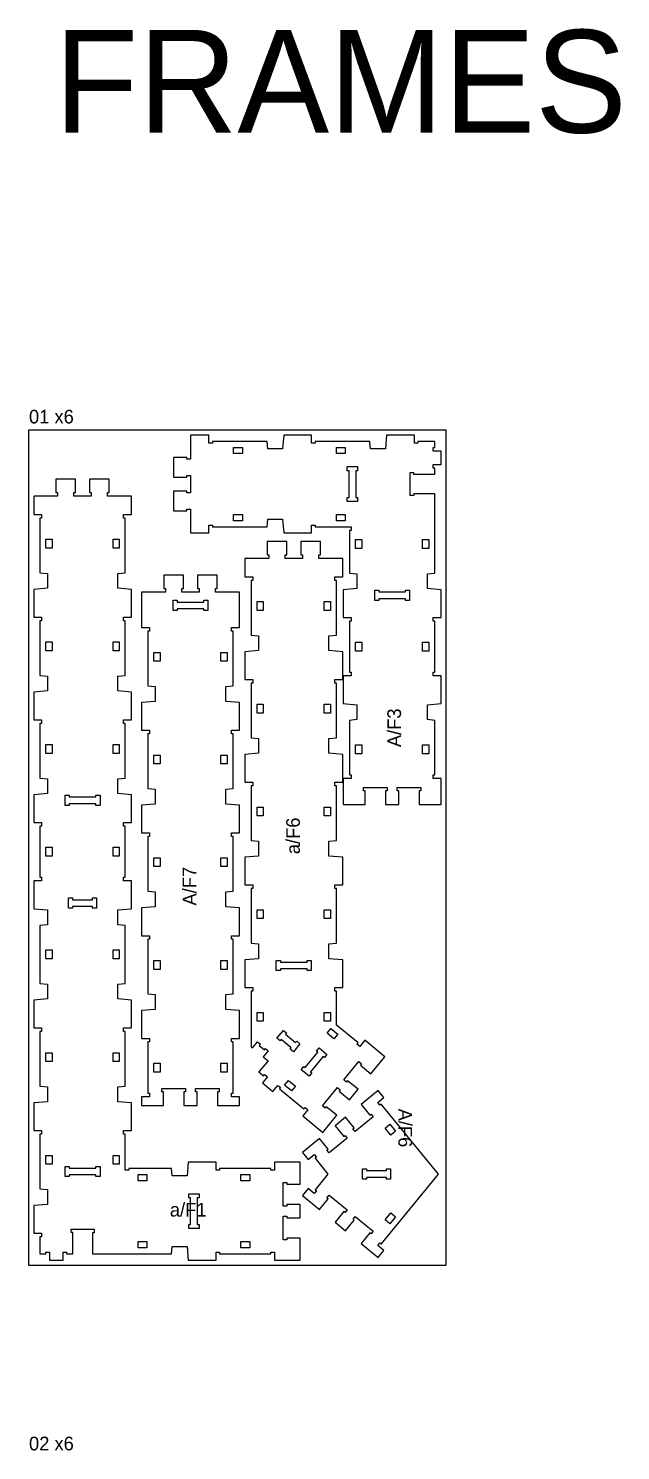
# Model space of a CAD drawing. Header units: inches. Extents: x -19170 to 42346, y 18707 to 54393.
# Drawn here: x 39126 to 40855, y 42165 to 46320 of the extents above; entities that cross this region are included whole.
import ezdxf

# ---------------------------------------------------------------- set-up
doc = ezdxf.new("R2010")
doc.units = ezdxf.units.IN
doc.header["$MEASUREMENT"] = 0
for name, color, linetype in [('0_SHEET_StructuralSheet 2440x1220x18', 1, 'CONTINUOUS'), ('1_3mmTOOL_2mmDEEP_CENTRE', 2, 'CONTINUOUS'), ('4_6mmTOOL_CUTTHROUGH_INSIDE', 4, 'CONTINUOUS'), ('5_6mmTOOL_CUTTHROUGH_OUTSIDE', 5, 'CONTINUOUS')]:
    doc.layers.add(name, color=color, linetype=linetype)

msp = doc.modelspace()

# ---------------------------------------------------------------- linework, layer by layer
at = {"layer": '0_SHEET_StructuralSheet 2440x1220x18'}
msp.add_lwpolyline([(39126, 45146.6), (39126, 42706.6), (40346, 42706.6), (40346, 45146.6)], close=True, dxfattribs=at)
at = {"layer": '4_6mmTOOL_CUTTHROUGH_INSIDE'}
for points in [[(39751, 45077.6), (39725, 45077.6), (39725, 45095.6), (39751, 45095.6)], [(40051, 45077.6), (40025, 45077.6), (40025, 45095.6), (40051, 45095.6)], [(40087, 44937.6), (40057, 44937.6), (40057, 44949.6), (40062, 44949.6), (40062, 45027.6), (40057, 45027.6), (40057, 45039.6), (40087, 45039.6), (40087, 45027.6), (40082, 45027.6), (40082, 44949.6), (40087, 44949.6)], [(39751, 44881.6), (39725, 44881.6), (39725, 44899.6), (39751, 44899.6)], [(40051, 44881.6), (40025, 44881.6), (40025, 44899.6), (40051, 44899.6)], [(39195, 44801.6), (39177, 44801.6), (39177, 44827.6), (39195, 44827.6)], [(39373, 44801.6), (39373, 44827.6), (39391, 44827.6), (39391, 44801.6)], [(40099, 44800.6), (40081, 44800.6), (40081, 44826.6), (40099, 44826.6)], [(40277, 44800.6), (40277, 44826.6), (40295, 44826.6), (40295, 44800.6)], [(40149, 44648.6), (40137, 44648.6), (40137, 44678.6), (40149, 44678.6), (40149, 44673.6), (40227, 44673.6), (40227, 44678.6), (40239, 44678.6), (40239, 44648.6), (40227, 44648.6), (40227, 44653.6), (40149, 44653.6)], [(39560.2, 44619.1), (39548.2, 44619.1), (39548.2, 44649.1), (39560.2, 44649.1), (39560.2, 44644.1), (39638.2, 44644.1), (39638.2, 44649.1), (39650.2, 44649.1), (39650.2, 44619.1), (39638.2, 44619.1), (39638.2, 44624.1), (39560.2, 44624.1)], [(39811.7, 44619.3), (39793.7, 44619.3), (39793.7, 44645.3), (39811.7, 44645.3)], [(39989.7, 44619.3), (39989.7, 44645.3), (40007.7, 44645.3), (40007.7, 44619.3)], [(39195, 44501.6), (39177, 44501.6), (39177, 44527.6), (39195, 44527.6)], [(39373, 44501.6), (39373, 44527.6), (39391, 44527.6), (39391, 44501.6)], [(39510.2, 44471.1), (39492.2, 44471.1), (39492.2, 44497.1), (39510.2, 44497.1)], [(39688.2, 44471.1), (39688.2, 44497.1), (39706.2, 44497.1), (39706.2, 44471.1)], [(40099, 44500.6), (40081, 44500.6), (40081, 44526.6), (40099, 44526.6)], [(40277, 44500.6), (40277, 44526.6), (40295, 44526.6), (40295, 44500.6)], [(39811.7, 44319.3), (39793.7, 44319.3), (39793.7, 44345.3), (39811.7, 44345.3)], [(39989.7, 44319.3), (39989.7, 44345.3), (40007.7, 44345.3), (40007.7, 44319.3)], [(39195, 44201.6), (39177, 44201.6), (39177, 44227.6), (39195, 44227.6)], [(39373, 44201.6), (39373, 44227.6), (39391, 44227.6), (39391, 44201.6)], [(40099, 44200.6), (40081, 44200.6), (40081, 44226.6), (40099, 44226.6)], [(40277, 44226.6), (40295, 44226.6), (40295, 44200.6), (40277, 44200.6)], [(39510.2, 44171.1), (39492.2, 44171.1), (39492.2, 44197.1), (39510.2, 44197.1)], [(39688.2, 44171.1), (39688.2, 44197.1), (39706.2, 44197.1), (39706.2, 44171.1)], [(39323, 44049.6), (39323, 44054.6), (39245, 44054.6), (39245, 44049.6), (39233, 44049.6), (39233, 44079.6), (39245, 44079.6), (39245, 44074.6), (39323, 44074.6), (39323, 44079.6), (39335, 44079.6), (39335, 44049.6)], [(39811.7, 44019.3), (39793.7, 44019.3), (39793.7, 44045.3), (39811.7, 44045.3)], [(39989.7, 44019.3), (39989.7, 44045.3), (40007.7, 44045.3), (40007.7, 44019.3)], [(39195, 43901.6), (39177, 43901.6), (39177, 43927.6), (39195, 43927.6)], [(39373, 43901.6), (39373, 43927.6), (39391, 43927.6), (39391, 43901.6)], [(39510.2, 43871.1), (39492.2, 43871.1), (39492.2, 43897.1), (39510.2, 43897.1)], [(39688.2, 43871.1), (39688.2, 43897.1), (39706.2, 43897.1), (39706.2, 43871.1)], [(39313, 43749.6), (39313, 43754.6), (39255, 43754.6), (39255, 43749.6), (39243, 43749.6), (39243, 43779.6), (39255, 43779.6), (39255, 43774.6), (39313, 43774.6), (39313, 43779.6), (39325, 43779.6), (39325, 43749.6)], [(39811.7, 43745.3), (39811.7, 43719.3), (39793.7, 43719.3), (39793.7, 43745.3)], [(39989.7, 43745.3), (40007.7, 43745.3), (40007.7, 43719.3), (39989.7, 43719.3)], [(39195, 43601.6), (39177, 43601.6), (39177, 43627.6), (39195, 43627.6)], [(39373, 43601.6), (39373, 43627.6), (39391, 43627.6), (39391, 43601.6)], [(39510.2, 43571.1), (39492.2, 43571.1), (39492.2, 43597.1), (39510.2, 43597.1)], [(39688.2, 43597.1), (39706.2, 43597.1), (39706.2, 43571.1), (39688.2, 43571.1)], [(39861.7, 43597.3), (39861.7, 43592.3), (39939.7, 43592.3), (39939.7, 43597.3), (39951.7, 43597.3), (39951.7, 43567.3), (39939.7, 43567.3), (39939.7, 43572.3), (39861.7, 43572.3), (39861.7, 43567.3), (39849.7, 43567.3), (39849.7, 43597.3)], [(39811.7, 43445.3), (39811.7, 43419.3), (39793.7, 43419.3), (39793.7, 43445.3)], [(39989.7, 43445.3), (40007.7, 43445.3), (40007.7, 43419.3), (39989.7, 43419.3)], [(39870.5, 43392.9), (39879.8, 43385.3), (39876.7, 43381.4), (39906.1, 43357.4), (39909.2, 43361.2), (39918.5, 43353.6), (39899.5, 43330.4), (39890.2, 43338), (39893.4, 43341.9), (39864, 43365.9), (39860.8, 43362.1), (39851.5, 43369.7)], [(40009.2, 43398.3), (40029.4, 43381.8), (40018, 43367.9), (39997.8, 43384.4)], [(39974.5, 43341.5), (39997.7, 43322.5), (39990.1, 43313.2), (39986.2, 43316.4), (39949.5, 43271.5), (39953.4, 43268.3), (39945.8, 43259), (39922.5, 43278), (39930.1, 43287.3), (39934, 43284.1), (39970.7, 43329), (39966.9, 43332.2)], [(39195, 43327.6), (39195, 43301.6), (39177, 43301.6), (39177, 43327.6)], [(39373, 43327.6), (39391, 43327.6), (39391, 43301.6), (39373, 43301.6)], [(39510.2, 43297.1), (39510.2, 43271.1), (39492.2, 43271.1), (39492.2, 43297.1)], [(39688.2, 43297.1), (39706.2, 43297.1), (39706.2, 43271.1), (39688.2, 43271.1)], [(39885.1, 43246.6), (39905.3, 43230.1), (39893.9, 43216.2), (39873.7, 43232.7)], [(40184.1, 43086.8), (40167.7, 43106.9), (40181.6, 43118.3), (40198.1, 43098.2)], [(39195, 43027.6), (39195, 43001.6), (39177, 43001.6), (39177, 43027.6)], [(39373, 43027.6), (39391, 43027.6), (39391, 43001.6), (39373, 43001.6)], [(39323, 42995.6), (39335, 42995.6), (39335, 42965.6), (39323, 42965.6), (39323, 42970.6), (39245, 42970.6), (39245, 42965.6), (39233, 42965.6), (39233, 42995.6), (39245, 42995.6), (39245, 42990.6), (39323, 42990.6)], [(39446, 42971.6), (39472, 42971.6), (39472, 42953.6), (39446, 42953.6)], [(39746, 42971.6), (39772, 42971.6), (39772, 42953.6), (39746, 42953.6)], [(40101.1, 42958.2), (40101.1, 42988.2), (40113.1, 42988.2), (40113.1, 42983.2), (40171.1, 42983.2), (40171.1, 42988.2), (40183.1, 42988.2), (40183.1, 42958.2), (40171.1, 42958.2), (40171.1, 42963.2), (40113.1, 42963.2), (40113.1, 42958.2)], [(39594, 42915.6), (39624, 42915.6), (39624, 42903.6), (39619, 42903.6), (39619, 42825.6), (39624, 42825.6), (39624, 42813.6), (39594, 42813.6), (39594, 42825.6), (39599, 42825.6), (39599, 42903.6), (39594, 42903.6)], [(40184.1, 42859.6), (40198.1, 42848.2), (40181.6, 42828.1), (40167.7, 42839.5)], [(39446, 42775.6), (39472, 42775.6), (39472, 42757.6), (39446, 42757.6)], [(39746, 42775.6), (39772, 42775.6), (39772, 42757.6), (39746, 42757.6)]]:
    msp.add_lwpolyline(points, close=True, dxfattribs=at)
at = {"layer": '5_6mmTOOL_CUTTHROUGH_OUTSIDE'}
for points in [[(40312.8, 44298.5), (40290.8, 44300.5), (40290.8, 44343.7), (40330.8, 44347.3), (40330.8, 44428.4), (40307.8, 44428.4), (40307.8, 44438.9), (40312.8, 44438.9), (40312.8, 44588.4), (40307.8, 44588.4), (40307.8, 44598.9), (40330.8, 44598.9), (40330.8, 44679.9), (40290.8, 44683.5), (40290.8, 44726.8), (40312.8, 44728.7), (40312.8, 44959.9), (40250.8, 44959.9), (40250.8, 44954.9), (40240.3, 44954.9), (40240.2, 45022.4), (40250.7, 45022.4), (40250.7, 45017.4), (40312.8, 45017.4), (40313, 45035.1), (40308, 45035.1), (40308, 45045.6), (40331, 45045.6), (40331, 45085.1), (40308, 45085.1), (40308, 45095.6), (40313, 45095.6), (40313, 45113.4), (40263.3, 45113.4), (40263.3, 45108.4), (40252.8, 45108.4), (40252.8, 45131.4), (40171.7, 45131.4), (40168.1, 45091.4), (40124.9, 45091.4), (40122.9, 45113.4), (39963.3, 45113.4), (39963.3, 45108.4), (39952.8, 45108.4), (39952.8, 45131.4), (39871.7, 45131.4), (39868.1, 45091.4), (39824.9, 45091.4), (39822.9, 45113.4), (39663.3, 45113.4), (39663.3, 45108.4), (39652.8, 45108.4), (39652.8, 45131.4), (39599.3, 45131.4), (39599.3, 45061.7), (39588.8, 45061.7), (39588.8, 45066.7), (39549.3, 45066.7), (39549.3, 45008.9), (39588.8, 45008.9), (39588.8, 45013.9), (39599.3, 45013.9), (39599.3, 44963.4), (39588.8, 44963.4), (39588.8, 44968.4), (39549.3, 44968.4), (39549.3, 44910.5), (39588.8, 44910.5), (39588.8, 44915.5), (39599.3, 44915.5), (39599.3, 44845.9), (39652.8, 44845.9), (39652.8, 44868.9), (39663.3, 44868.9), (39663.3, 44863.9), (39822.9, 44863.9), (39824.9, 44885.8), (39868.1, 44885.8), (39871.7, 44845.9), (39952.8, 44845.9), (39952.8, 44868.9), (39963.3, 44868.9), (39963.3, 44863.9), (40068.3, 44863.9), (40068.3, 44853.4), (40063.3, 44853.4), (40063.3, 44728.7), (40085.2, 44726.8), (40085.2, 44683.5), (40045.3, 44679.9), (40045.3, 44598.9), (40068.3, 44598.9), (40068.3, 44588.4), (40063.3, 44588.4), (40063.3, 44438.9), (40068.3, 44438.9), (40068.3, 44428.4), (40045.3, 44428.4), (40045.3, 44347.3), (40085.2, 44343.7), (40085.2, 44300.5), (40063.3, 44298.5), (40063.3, 44138.9), (40068.3, 44138.9), (40068.3, 44128.4), (40045.3, 44128.4), (40045.3, 44052.8), (40109.4, 44052.8), (40109.4, 44092.3), (40104.4, 44092.3), (40104.4, 44102.8), (40173.3, 44102.8), (40173.3, 44092.3), (40168.3, 44092.3), (40168.3, 44052.8), (40207.8, 44052.8), (40207.8, 44092.3), (40202.8, 44092.3), (40202.8, 44102.8), (40271.6, 44102.8), (40271.6, 44092.3), (40266.6, 44092.3), (40266.6, 44052.8), (40330.8, 44052.8), (40330.8, 44128.4), (40307.8, 44128.4), (40307.8, 44138.9), (40312.8, 44138.9)], [(39408.8, 43389.4), (39403.8, 43389.4), (39403.8, 43399.9), (39426.8, 43399.9), (39426.8, 43480.9), (39386.8, 43484.5), (39386.8, 43527.8), (39408.8, 43529.7), (39408.8, 43699.5), (39386.8, 43701.5), (39386.8, 43744.7), (39426.8, 43748.3), (39426.8, 43829.4), (39403.8, 43829.4), (39403.8, 43839.9), (39408.8, 43839.9), (39408.8, 43989.4), (39403.8, 43989.4), (39403.8, 43999.9), (39426.8, 43999.9), (39426.8, 44080.9), (39386.8, 44084.5), (39386.8, 44127.8), (39408.8, 44129.7), (39408.8, 44289.4), (39403.8, 44289.4), (39403.8, 44299.9), (39426.8, 44299.9), (39426.8, 44380.9), (39386.8, 44384.5), (39386.8, 44427.8), (39408.8, 44429.7), (39408.8, 44589.4), (39403.8, 44589.4), (39403.8, 44599.9), (39426.8, 44599.9), (39426.8, 44680.9), (39386.8, 44684.5), (39386.8, 44727.8), (39408.8, 44729.7), (39408.8, 44889.4), (39403.8, 44889.4), (39403.8, 44899.9), (39426.8, 44899.9), (39426.8, 44953.4), (39357.1, 44953.4), (39357.1, 44963.9), (39362.1, 44963.9), (39362.1, 45003.4), (39304.3, 45003.4), (39304.3, 44963.9), (39309.3, 44963.9), (39309.3, 44953.4), (39258.8, 44953.4), (39258.8, 44963.9), (39263.8, 44963.9), (39263.8, 45003.4), (39205.9, 45003.4), (39205.9, 44963.9), (39210.9, 44963.9), (39210.9, 44953.4), (39141.3, 44953.4), (39141.3, 44899.9), (39164.3, 44899.9), (39164.3, 44889.4), (39159.3, 44889.4), (39159.3, 44729.7), (39181.2, 44727.8), (39181.2, 44684.5), (39141.3, 44680.9), (39141.3, 44599.9), (39164.3, 44599.9), (39164.3, 44589.4), (39159.3, 44589.4), (39159.3, 44429.7), (39181.2, 44427.8), (39181.2, 44384.5), (39141.3, 44380.9), (39141.3, 44299.9), (39164.3, 44299.9), (39164.3, 44289.4), (39159.3, 44289.4), (39159.3, 44129.7), (39181.2, 44127.8), (39181.2, 44084.5), (39141.3, 44080.9), (39141.3, 43999.9), (39164.3, 43999.9), (39164.3, 43989.4), (39159.3, 43989.4), (39159.3, 43839.9), (39164.3, 43839.9), (39164.3, 43829.4), (39141.3, 43829.4), (39141.3, 43748.3), (39181.2, 43744.7), (39181.2, 43701.5), (39159.3, 43699.5), (39159.3, 43529.7), (39181.2, 43527.8), (39181.2, 43484.5), (39141.3, 43480.9), (39141.3, 43399.9), (39164.3, 43399.9), (39164.3, 43389.4), (39159.3, 43389.4), (39159.3, 43229.7), (39181.2, 43227.8), (39181.2, 43184.5), (39141.3, 43180.9), (39141.3, 43099.9), (39164.3, 43099.9), (39164.3, 43089.4), (39159.3, 43089.4), (39159.3, 42929.7), (39181.2, 42927.8), (39181.2, 42884.5), (39141.3, 42880.9), (39141.3, 42799.9), (39164.3, 42799.9), (39164.3, 42789.4), (39159.3, 42789.4), (39159.3, 42739.6), (39177, 42739.6), (39177, 42744.6), (39187.5, 42744.6), (39187.5, 42721.6), (39227, 42721.6), (39227, 42744.6), (39237.5, 42744.6), (39237.5, 42739.6), (39255.3, 42739.8), (39255.3, 42801.9), (39250.3, 42801.9), (39250.3, 42812.4), (39317.8, 42812.3), (39317.8, 42801.8), (39312.8, 42801.8), (39312.8, 42739.9), (39543.9, 42739.9), (39545.9, 42761.8), (39589.1, 42761.8), (39592.7, 42721.9), (39673.8, 42721.9), (39673.8, 42744.9), (39684.3, 42744.9), (39684.3, 42739.9), (39833.8, 42739.9), (39833.8, 42744.9), (39844.3, 42744.9), (39844.3, 42721.9), (39919.8, 42721.9), (39919.8, 42786), (39880.3, 42786), (39880.3, 42781), (39869.8, 42781), (39869.8, 42849.9), (39880.3, 42849.9), (39880.3, 42844.9), (39919.8, 42844.9), (39919.8, 42884.4), (39880.3, 42884.4), (39880.3, 42879.4), (39869.8, 42879.4), (39869.8, 42948.2), (39880.3, 42948.2), (39880.3, 42943.2), (39919.8, 42943.2), (39919.8, 43007.4), (39844.3, 43007.4), (39844.3, 42984.4), (39833.8, 42984.4), (39833.8, 42989.4), (39684.3, 42989.4), (39684.3, 42984.4), (39673.8, 42984.4), (39673.8, 43007.4), (39592.7, 43007.4), (39589.1, 42967.4), (39545.9, 42967.4), (39543.9, 42989.4), (39419.3, 42989.4), (39419.3, 42984.4), (39408.8, 42984.4), (39408.8, 43089.4), (39403.8, 43089.4), (39403.8, 43099.9), (39426.8, 43099.9), (39426.8, 43180.9), (39386.8, 43184.5), (39386.8, 43227.8), (39408.8, 43229.7)], [(40025.5, 43807.1), (40020.5, 43807.1), (40020.5, 43817.6), (40043.5, 43817.6), (40043.5, 43898.6), (40003.5, 43902.2), (40003.5, 43945.5), (40025.5, 43947.4), (40025.5, 44107.1), (40020.5, 44107.1), (40020.5, 44117.6), (40043.5, 44117.6), (40043.5, 44198.6), (40003.5, 44202.2), (40003.5, 44245.5), (40025.5, 44247.4), (40025.5, 44407.1), (40020.5, 44407.1), (40020.5, 44417.6), (40043.5, 44417.6), (40043.5, 44498.6), (40003.5, 44502.2), (40003.5, 44545.5), (40025.5, 44547.4), (40025.5, 44707.1), (40020.5, 44707.1), (40020.5, 44717.6), (40043.5, 44717.6), (40043.5, 44771.1), (39973.8, 44771.1), (39973.8, 44781.6), (39978.8, 44781.6), (39978.8, 44821.1), (39921, 44821.1), (39921, 44781.6), (39926, 44781.6), (39926, 44771.1), (39875.5, 44771.1), (39875.5, 44781.6), (39880.5, 44781.6), (39880.5, 44821.1), (39822.6, 44821.1), (39822.6, 44781.6), (39827.6, 44781.6), (39827.6, 44771.1), (39758, 44771.1), (39758, 44717.6), (39781, 44717.6), (39781, 44707.1), (39776, 44707.1), (39776, 44547.4), (39797.9, 44545.5), (39797.9, 44502.2), (39758, 44498.6), (39758, 44417.6), (39781, 44417.6), (39781, 44407.1), (39776, 44407.1), (39776, 44247.4), (39797.9, 44245.5), (39797.9, 44202.2), (39758, 44198.6), (39758, 44117.6), (39781, 44117.6), (39781, 44107.1), (39776, 44107.1), (39776, 43947.4), (39797.9, 43945.5), (39797.9, 43902.2), (39758, 43898.6), (39758, 43817.6), (39781, 43817.6), (39781, 43807.1), (39776, 43807.1), (39776, 43647.4), (39797.9, 43645.5), (39797.9, 43602.2), (39758, 43598.6), (39758, 43517.6), (39781, 43517.6), (39781, 43507.1), (39776, 43507.1), (39776, 43345), (39780.5, 43341.3), (39795, 43359.1), (39803.1, 43352.5), (39800, 43348.6), (39815.1, 43336.2), (39818.2, 43340.1), (39826.4, 43333.5), (39811.8, 43315.7), (39825.7, 43304.2), (39798.7, 43271.2), (39812.3, 43260), (39815.5, 43263.8), (39823.6, 43257.2), (39809.1, 43239.4), (39839.6, 43214.4), (39854.2, 43232.2), (39862.3, 43225.5), (39859.2, 43221.7), (39930.4, 43163.4), (39933.6, 43167.2), (39941.7, 43160.6), (39927.1, 43142.8), (39985.6, 43094.9), (40026.3, 43144.6), (39995.7, 43169.6), (39992.5, 43165.7), (39984.4, 43172.4), (40028, 43225.7), (40036.1, 43219), (40032.9, 43215.1), (40063.5, 43190.1), (40088.5, 43220.7), (40058, 43245.7), (40054.8, 43241.8), (40046.7, 43248.5), (40090.3, 43301.8), (40098.4, 43295.1), (40095.2, 43291.3), (40125.8, 43266.2), (40166.4, 43315.9), (40107.9, 43363.8), (40093.4, 43346), (40085.2, 43352.6), (40088.4, 43356.5), (40025.4, 43408), (40025.5, 43507.1), (40020.5, 43507.1), (40020.5, 43517.6), (40043.5, 43517.6), (40043.5, 43598.6), (40003.5, 43602.2), (40003.5, 43645.5), (40025.5, 43647.4)], [(39723.9, 43658.9), (39718.9, 43658.9), (39718.9, 43669.4), (39741.9, 43669.4), (39741.9, 43750.4), (39702, 43754), (39702, 43797.3), (39723.9, 43799.2), (39723.9, 43958.9), (39718.9, 43958.9), (39718.9, 43969.4), (39741.9, 43969.4), (39741.9, 44050.4), (39702, 44054), (39702, 44097.3), (39723.9, 44099.2), (39723.9, 44258.9), (39718.9, 44258.9), (39718.9, 44269.4), (39741.9, 44269.4), (39741.9, 44350.4), (39702, 44354), (39702, 44397.3), (39723.9, 44399.2), (39723.9, 44558.9), (39718.9, 44558.9), (39718.9, 44569.4), (39741.9, 44569.4), (39741.9, 44672.9), (39672.3, 44672.9), (39672.3, 44683.4), (39677.3, 44683.4), (39677.3, 44722.9), (39619.4, 44722.9), (39619.4, 44683.4), (39624.4, 44683.4), (39624.4, 44672.9), (39573.9, 44672.9), (39573.9, 44683.4), (39578.9, 44683.4), (39578.9, 44722.9), (39521.1, 44722.9), (39521.1, 44683.4), (39526.1, 44683.4), (39526.1, 44672.9), (39456.4, 44672.9), (39456.4, 44569.4), (39479.4, 44569.4), (39479.4, 44558.9), (39474.4, 44558.9), (39474.4, 44399.2), (39496.4, 44397.3), (39496.4, 44354), (39456.4, 44350.4), (39456.4, 44269.4), (39479.4, 44269.4), (39479.4, 44258.9), (39474.4, 44258.9), (39474.4, 44099.2), (39496.4, 44097.3), (39496.4, 44054), (39456.4, 44050.4), (39456.4, 43969.4), (39479.4, 43969.4), (39479.4, 43958.9), (39474.4, 43958.9), (39474.4, 43799.2), (39496.4, 43797.3), (39496.4, 43754), (39456.4, 43750.4), (39456.4, 43669.4), (39479.4, 43669.4), (39479.4, 43658.9), (39474.4, 43658.9), (39474.4, 43499.2), (39496.4, 43497.3), (39496.4, 43454), (39456.4, 43450.4), (39456.4, 43369.4), (39479.4, 43369.4), (39479.4, 43358.9), (39474.4, 43358.9), (39474.4, 43209.4), (39479.4, 43209.4), (39479.4, 43198.9), (39456.4, 43198.9), (39456.4, 43173.3), (39520.6, 43173.3), (39520.6, 43212.8), (39515.6, 43212.8), (39515.6, 43223.3), (39584.4, 43223.3), (39584.4, 43212.8), (39579.4, 43212.8), (39579.4, 43173.3), (39618.9, 43173.3), (39618.9, 43212.8), (39613.9, 43212.8), (39613.9, 43223.3), (39682.8, 43223.3), (39682.8, 43212.8), (39677.8, 43212.8), (39677.8, 43173.3), (39741.9, 43173.3), (39741.9, 43198.9), (39718.9, 43198.9), (39718.9, 43209.4), (39723.9, 43209.4), (39723.9, 43358.9), (39718.9, 43358.9), (39718.9, 43369.4), (39741.9, 43369.4), (39741.9, 43450.4), (39702, 43454), (39702, 43497.3), (39723.9, 43499.2)], [(40323.6, 42973.2), (40156.2, 43177.7), (40152.3, 43174.5), (40146, 43182.2), (40163.8, 43196.8), (40147.3, 43216.9), (40097.3, 43176), (40122.6, 43145), (40126.5, 43148.2), (40132.8, 43140.4), (40079.9, 43097.2), (40073.6, 43104.9), (40077.5, 43108.1), (40052.1, 43139), (40021.2, 43113.7), (40046.5, 43082.7), (40050.4, 43085.9), (40056.7, 43078.2), (40003.8, 43034.9), (39997.5, 43042.6), (40001.4, 43045.8), (39976, 43076.8), (39926, 43035.8), (39942.5, 43015.7), (39960.3, 43030.3), (39966.6, 43022.5), (39962.8, 43019.4), (40000.5, 42973.2), (39962.8, 42927), (39966.6, 42923.9), (39960.3, 42916.1), (39942.5, 42930.7), (39926, 42910.6), (39976.1, 42869.6), (40001.4, 42900.6), (39997.6, 42903.7), (40003.9, 42911.5), (40056.8, 42868.2), (40050.5, 42860.4), (40046.6, 42863.6), (40021.3, 42832.7), (40052.2, 42807.3), (40077.5, 42838.3), (40073.7, 42841.5), (40080, 42849.2), (40132.9, 42805.9), (40126.6, 42798.2), (40122.7, 42801.3), (40097.4, 42770.4), (40147.4, 42729.4), (40163.9, 42749.6), (40146.1, 42764.1), (40152.4, 42771.9), (40156.3, 42768.7)]]:
    msp.add_lwpolyline(points, close=True, dxfattribs=at)

# ---------------------------------------------------------------- texts
at = {"layer": '0_SHEET_StructuralSheet 2440x1220x18', "attachment_point": 1}
for s, width, insert, char_height in [('FRAMES', 5572.915, (39201.6, 46315.3), 300), ('01 x6', 871.788, (39127.6, 45205.8), 40), ('02 x6', 871.788, (39127.6, 42205.8), 40)]:
    msp.add_mtext_dynamic_manual_height_columns(s, width=width, gutter_width=200, heights=[0], dxfattribs=dict(at, insert=insert, char_height=char_height))
at = {"layer": '1_3mmTOOL_2mmDEEP_CENTRE', "char_height": 40, "attachment_point": 1}
for s, insert, rotation in [('{\\W4.83531; }A/F3', (40173.9, 44148.3), 90), ('{\\W4.83531; }a/F6', (39878.6, 43835.6), 90), ('{\\W4.83531; }A/F7', (39576.2, 43685.6), 90), ('{\\W4.83531; }A/F6', (40246.1, 43236), 270)]:
    msp.add_mtext_dynamic_manual_height_columns(s, width=533.492, gutter_width=200, heights=[0], dxfattribs=dict(at, insert=insert, rotation=rotation))
at = {"layer": '1_3mmTOOL_2mmDEEP_CENTRE', "insert": (39464.5, 42888.8), "char_height": 40, "attachment_point": 1}
msp.add_mtext_dynamic_manual_height_columns('{\\W5.00197; }a/F1', width=533.492, gutter_width=200, heights=[0], dxfattribs=at)

doc.saveas('drawing.dxf')
